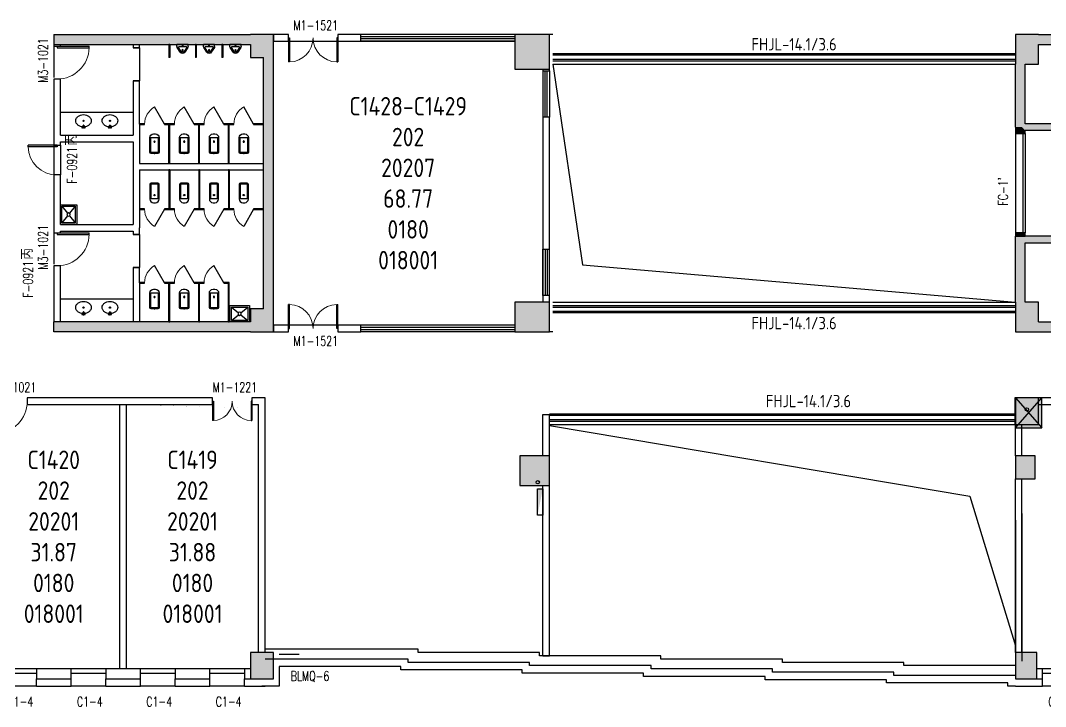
# Model space of a CAD drawing. Extents: x 2066852 to 2142668, y 313528 to 416301.
# Drawn here: x 2094308 to 2125326, y 313528 to 334288 of the extents above; entities that cross this region are included whole.
import ezdxf

# ---------------------------------------------------------------- set-up
doc = ezdxf.new("R2010")
doc.units = 0
doc.header["$LTSCALE"] = 1000
doc.header["$MEASUREMENT"] = 0
doc.linetypes.add('DASH', pattern=[0.35, 0.25, -0.1])
for name, color, linetype in [('body', 30, 'Continuous'), ('RM$', 5, 'Continuous'), ('RM$TXT', 5, 'Continuous'), ('消防', 222, 'Continuous')]:
    doc.layers.add(name, color=color, linetype=linetype)
doc.styles.add('-宋体', font='GBENOR.shx', dxfattribs={"bigfont": 'GBCBIG.shx'})
doc.styles.add('_TCH_WINDOW', font='txt.shx', dxfattribs={"height": 3.5, "bigfont": 'hztxt.shx'})
doc.styles.get("Standard").update_dxf_attribs({"font": 'gbenor.shx', "bigfont": 'gbcbig.shx'})

# ---------------------------------------------------------------- blocks, each defined once
blk = doc.blocks.new('cde')
at = {"layer": '消防'}
blk.add_hatch(color=256, dxfattribs=at).paths.add_polyline_path([(-873426.7166632321, -271674.3896962288), (-874226.7166632321, -271674.3896962288), (-873426.7166632321, -271834.3896962288)])
blk.add_lwpolyline([(-874226.7166632321, -271674.3896962288), (-873426.7166632321, -271674.3896962288), (-873426.7166632321, -271834.3896962288), (-874226.7166632321, -271834.3896962288)], close=True, dxfattribs=at)
blk = doc.blocks.new('$WINLIB2D$00000004')
for p, q in [((-0.5, 0.5), (0.5, 0.5)), ((-0.5, 0.2405796575893152), (0.5, 0.2405796575893152)), ((-0.4999999999999999, -0.5), (0.5, -0.5))]:
    blk.add_line(p, q)
blk = doc.blocks.new('$DorLib2D$00000001')
for p, q in [((0.45, 0.9750000000000001), (0.5000000000000002, 0.9750000000000001)), ((0.45, 0), (0.45, 0.9750000000000001)), ((0.5, 0), (0.5, 0.9750000000000001)), ((0.5, 0), (0.45, 0))]:
    blk.add_line(p, q)
at = {"lineweight": 13}
blk.add_arc((0.475, 0), 0.975, 91.4692835813538, 180, dxfattribs=at)
blk = doc.blocks.new('$DorLib2D$00000002')
for p, q in [((-0.5, -5.684341886080802e-17), (-0.5000000000000007, 0.4875)), ((-0.4750000000000007, 0.4875), (-0.5000000000000007, 0.4875)), ((-0.475, -2.842170943040401e-17), (-0.4750000000000007, 0.4875)), ((0.475, -2.842170943040401e-17), (0.4750000000000007, 0.4875)), ((0.4750000000000007, 0.4875), (0.5000000000000007, 0.4875)), ((0.5, -5.684341886080802e-17), (0.5000000000000007, 0.4875)), ((-0.5, -5.684341886080802e-17), (-0.475, -2.842170943040401e-17)), ((0.5, -5.684341886080802e-17), (0.475, -2.842170943040401e-17))]:
    blk.add_line(p, q)
at = {"lineweight": 13}
for centre, start, end in [((-0.4875, -4.263256414560601e-17), 0, 88.53071641864632), ((0.4875, -4.263256414560601e-17), 91.4692835813537, 180)]:
    blk.add_arc(centre, 0.4875, start, end, dxfattribs=at)
blk = doc.blocks.new('$TCHSYS$WIN2D')
for p, q in [((-0.5, 0.5), (0.5, 0.5)), ((0.5, 0.1666666666666666), (-0.5, 0.1666666666666666)), ((0.5, -0.1666666666666667), (-0.5, -0.1666666666666667)), ((-0.4999999999999999, -0.5), (0.5, -0.5))]:
    blk.add_line(p, q)
blk = doc.blocks.new('$lvtry$00000221')
for p, q in [((-170, 0, 1.00000000000001e-08), (170, -3.637978807091713e-12, 1.00000000000001e-08)), ((-170, -61.14835470659455, 1.00000000000001e-08), (-170, 0, 1.00000000000001e-08)), ((-161.8924622367413, -88.44343865486735, 1.00000000000001e-08), (-69.28203202271834, -230.5818163137155, 1.00000000000001e-08)), ((-124.1736286101077, -91.45901678963855, 1.00000000000001e-08), (-43.30126991269935, -215.5818163076256, 1.00000000000001e-08)), ((-115.7951361627565, -76, 1.00000000000001e-08), (115.7951365941481, -76, 1.00000000000001e-08)), ((43.301270463322, -215.5818162915166, 1.00000000000001e-08), (124.1736290448607, -91.45901678449081, 1.00000000000001e-08)), ((69.28203258278518, -230.5818162812357, 1.00000000000001e-08), (161.8924622535633, -88.44343926462534, 1.00000000000001e-08)), ((170, -61.14835534217491, 1.00000000000001e-08), (170, -3.637978807091713e-12, 1.00000000000001e-08))]:
    blk.add_line(p, q)
for centre, radius in [((2.156957634724677e-07, -176.9798452330579, 1e-08), 20), ((0, -38, 1.00000000000001e-08), 17.66628609890358)]:
    blk.add_circle(centre, radius)
for centre, radius, start, end in [((-120, -61.14835470659455, 1.00000000000001e-08), 50, 180, 213.0863027744521), ((-115.7951361627565, -86, 1.00000000000001e-08), 10, 90, 213.0863027744521), ((2.706583472900093e-07, -190.5818162974756, 1.00000000000001e-08), 80.00000000000118, 210.0000000135458, 330.0000000132417), ((2.706583472900093e-07, -190.5818163002696, 1.00000000000001e-08), 49.99999999860439, 210.0000000102977, 330.00000001059), ((115.7951365941481, -86, 1.00000000000001e-08), 10, 326.9136972608397, 90), ((120, -61.14835534217491, 1.00000000000001e-08), 50, 326.9136972608397, 0)]:
    blk.add_arc(centre, radius, start, end)
blk.add_point((0, -38, 1.00000000000001e-08))
blk = doc.blocks.new('$lvtry$00000201')
for p, q in [((-139.7834388052433, -40.0000000100008, 1e-08), (-139.7834388052433, -479.6564289897615, 1e-08)), ((-109.7834388052506, -40.0000000100008, 1e-08), (-109.7834388052433, -469.6564289897615, 1e-08)), ((99.78343880524335, -1.000080374069512e-08, 1e-08), (-99.78343880524335, -1.000080374069512e-08, 1e-08)), ((99.78343880524335, -30.0000000100008, 1e-08), (-99.78343880524335, -30.0000000100008, 1e-08)), ((109.7834388052361, -469.6564289897615, 1e-08), (109.7834388052361, -40.0000000100008, 1e-08)), ((139.7834388052361, -479.6564289897615, 1e-08), (139.7834388052433, -40.0000000100008, 1e-08)), ((139.7834388052361, -469.6564289897615, 1e-08), (-139.7834388052433, -469.6564289897615, 1e-08)), ((-29.78343880524335, -589.6564289897615, 1e-08), (29.78343880523607, -589.6564289897615, 1e-08))]:
    blk.add_line(p, q)
blk.add_circle((0, -358.6146012114659, 1e-08), 20)
for centre, radius, start, end in [((-99.78343880524335, -40.0000000100008, 1e-08), 40, 90, 180), ((-99.78343880525063, -40.0000000100008, 1e-08), 10, 90, 180), ((99.78343880523607, -40.0000000100008, 1e-08), 40, 0, 90), ((99.78343880523607, -40.0000000100008, 1e-08), 10, 0, 90), ((-29.78343880524335, -479.6564289897615, 1e-08), 110, 180, 270), ((29.78343880523607, -479.6564289897615, 1e-08), 110, 270, 0)]:
    blk.add_arc(centre, radius, start, end)
blk.add_point((0, 0))
blk = doc.blocks.new('$TCHSYS$APDOOR2D')
blk.add_line((0.5, 0), (9.094947017729283e-16, 0.8660254037844392))
at = {"lineweight": 13}
blk.add_arc((0.5, 0), 1, 120, 180, dxfattribs=at)
blk = doc.blocks.new('$lvtry$00000194')
for p, q in [((-16.69233925083245, -26.52828659578518, 1e-08), (-16.69233925083245, -16.69233926081506, 1e-08)), ((16.69233925080334, -26.52828659578518, 1e-08), (16.69233925080334, -16.69233926081506, 1e-08))]:
    blk.add_line(p, q)
at = {"elevation": 1e-08}
blk.add_lwpolyline([(13.72152649859345, -39.03689486999792, -0.06737355819839203), (92.26126355512679, -53.38288950382048, -0.08815154047699353), (166.1700935788249, -92.90564140197239, -0.1052687078231532), (218.0973696844812, -155.2963535393974, -0.1216849278553274), (235, -223.7203959214821, -0.121684927855334), (218.0973696844885, -292.1444383035814, -0.1052687078231275), (166.1700935788467, -354.5351504409991, -0.08815154047698223), (92.26126355514862, -394.057902339162, -0.07896630954085203), (7.275957614183426e-12, -408.7203959214967, -0.07896630954085819), (-92.26126355513406, -394.0579023391729, -0.08815154047700312), (-166.1700935788322, -354.535150441021, -0.1052687078231533), (-218.0973696844885, -292.144438303596, -0.1216849278553274), (-235, -223.7203959215112, -0.1216849278553497), (-218.0973696844958, -155.2963535394192, -0.1052687078231637), (-166.170093578854, -92.90564140199422, -0.08815154047699322), (-92.26126355514862, -53.38288950383139, -0.05993496726570368), (-22.52397154361825, -39.57398654198914, -0.05993496726570368)], format="xyb", dxfattribs=at)
for centre, radius in [((-7.275957614183426e-12, -221.4316481974711, 1e-08), 20), ((-1.455191522836685e-11, -26.52828659578518, 1e-08), 16.69233925081608), ((-7.275957614183426e-12, -221.4316481974711, 1e-08), 15)]:
    blk.add_circle(centre, radius)
for centre, radius, start, end in [((-40.18135723996966, -17.32147236583114, 1e-08), 10.06450358181337, 106.6095606707905, 258.1648168314234), ((-64.2878101370734, 250.1618107285321, 1e-08), 258.7112282179222, 274.7069152505645, 282.3731635936319), ((-74.62124779871374, -196.6875086797954, 1e-08), 172.5795059260873, 71.36004855192897, 79.18732016849276), ((-28.90521497542795, -63.30408876373258, 1e-08), 6.774339234079719, 155.3439801166094, 308.3224154564381), ((-170.98009125526, 35.25583087861014, 1e-08), 166.2489730946692, 324.8410728659358, 338.1337180303948), ((-170.98009125526, 35.25583087861014, 1e-08), 169.652629299969, 324.8410728659358, 331.3523341770557), ((-28.90521497542795, -63.30408876373258, 1e-08), 3.370683028779979, 155.3439801166094, 308.3224154564381), ((100.4320496943401, -178.0699382033345, 1e-08), 169.6526292999691, 132.31406139628, 138.8253227074418), ((100.4320496943401, -178.0699382033345, 1e-08), 166.2489730946693, 125.5326775435753, 138.8253227074418), ((-12.26054571814893, -42.12725045696425, 1e-08), 10.59940537502004, 201.8923753688994, 261.7740202046142), ((-1.455191522836685e-11, -16.69233926081506, 1e-08), 16.69233925081608, 0, 180), ((-381.0866100194544, -98.94153783039656, 1e-08), 372.2172360846195, 2.398242787226626, 6.762688832811939), ((-1.455191522836685e-11, -79.69124362275761, 1e-08), 9.902517937004529, 201.7836930227817, 338.2163069772183), ((64.28781013704429, 250.1618107285321, 1e-08), 258.7112282179222, 257.626836406368, 265.2930847494355), ((381.0866100194253, -98.94153783036745, 1e-08), 372.2172360846195, 170.1008309111423, 177.6017572127734), ((74.62124779877195, -196.6875086797954, 1e-08), 172.5795059260873, 100.8126798315072, 110.4190736218762), ((40.18135723994055, -17.32147236583114, 1e-08), 10.06450358181337, 281.8351831685765, 73.39043932920947)]:
    blk.add_arc(centre, radius, start, end)
blk.add_point((-1.455191522836685e-11, -16.69233926081506, 1e-08))
blk = doc.blocks.new('$lvtry$00000012')
for p, q in [((-250, -50, 1e-08), (-39.04344047215272, -218.7652476222793, 1e-08)), ((-250, -450, 1e-08), (-39.04344047215272, -281.2347523777207, 1e-08)), ((39.04344047215272, -218.7652476222793, 1e-08), (250, -50, 1e-08)), ((39.04344047215272, -281.2347523777244, 1e-08), (250, -450, 1e-08))]:
    blk.add_line(p, q)
at = {"elevation": 1e-08}
for points in [[(300, -500), (300, 0), (-300, 0), (-300, -500)], [(250, -450), (250, -50), (-250, -50), (-250, -450)]]:
    blk.add_lwpolyline(points, close=True, dxfattribs=at)
blk.add_circle((0, -250, 1e-08), 50)

msp = doc.modelspace()

# ---------------------------------------------------------------- hatches: boundary and pattern name
at = {"layer": 'body'}
for points in [[(2095313.169386323, 333564.5067236497), (2097913.16938631, 333564.5067236598), (2097913.169386309, 333864.5067236598), (2095313.169386323, 333864.5067236513)], [(2101263.169386311, 333564.5067236727), (2101263.169386311, 333864.5067236727), (2097913.169386309, 333864.5067236598), (2097913.16938631, 333564.5067236598)], [(2101263.169386311, 333164.5028173328), (2101963.169386311, 333164.5028173328), (2101963.169386311, 333864.5067235836), (2101263.169386311, 333864.5067235836)], [(2109263.169386315, 332814.5223495646), (2110313.169386332, 332814.5223495646), (2110313.169386332, 333864.5067238107), (2109263.169386315, 333864.5067238107)], [(2124413.169386323, 332964.5067238639), (2125113.169386323, 332964.5067238639), (2125113.169386323, 333864.5067238639), (2124413.169386323, 333864.5067238639)], [(2125113.169386323, 333864.5067239543), (2125113.169386323, 333564.5067239543), (2127513.169386329, 333564.5067239547), (2127513.169386329, 333864.5067239547)], [(2101963.169386311, 333164.5028173328), (2101663.169386332, 333164.5028173328), (2101663.169386332, 329864.5067237248), (2101963.169386332, 329864.5067237248)], [(2124713.169386323, 332964.5067238639), (2124413.169386323, 332964.5067238639), (2124413.169386323, 331064.5067238625), (2124613.169386329, 331064.5067238622), (2124713.169386321, 331164.5067238619)], [(2124413.169386323, 331064.5067238625), (2124413.169386305, 330864.5067238362), (2124713.169386365, 330864.5067238362), (2124713.169386343, 330964.5067238623), (2124613.169386329, 331064.5067238623)], [(2124713.169386343, 330964.5067238623), (2125663.169386292, 330964.5067238817), (2125663.169386291, 331164.5067238819), (2124713.169386321, 331164.5067238619), (2124613.169386329, 331064.5067238622)], [(2101663.169386332, 325564.5028173328), (2101963.169386332, 325564.5028173328), (2101963.169386332, 329864.5067237248), (2101663.169386332, 329864.5067237248)], [(2124713.169386323, 327764.5067238653), (2124713.169386347, 327864.5067238362), (2124413.169386305, 327864.5067238362), (2124413.169386323, 327764.5067238653)], [(2124413.169386392, 325764.5067238404), (2124713.169386324, 325764.5067238404), (2124713.169386328, 327564.5067238901), (2124413.169386329, 327764.506723849)], [(2124713.169386328, 327564.5067238901), (2125663.169386291, 327564.5067238734), (2125663.169386291, 327764.5067238436), (2124413.169386329, 327764.506723849)], [(2109263.169386315, 324864.5067238107), (2110313.169386332, 324864.5067238107), (2110313.169386332, 325764.522349568), (2109263.169386315, 325764.522349568)], [(2124413.169386392, 324864.5067238404), (2125113.169386392, 324864.5067238404), (2125113.169386392, 325764.5067238404), (2124413.169386392, 325764.5067238404)], [(2101263.169386311, 324864.5067235836), (2101963.169386311, 324864.5067235836), (2101963.169386311, 325564.5028173328), (2101263.169386311, 325564.5028173328)], [(2097913.169386306, 324864.5067235811), (2097913.169386306, 325164.5067235811), (2095313.169386324, 325164.5067235828), (2095313.169386324, 324864.5067235808)], [(2101263.169386311, 324864.5067235836), (2101263.169386311, 325164.5067235798), (2097913.169386306, 325164.5067235811), (2097913.169386306, 324864.5067235811)], [(2125113.169386391, 325164.5067239262), (2125113.169386392, 324864.5067239262), (2127513.169386329, 324864.5067239322), (2127513.169386328, 325164.5067239322)], [(2124396.829927155, 322064.5067238518), (2125113.169386444, 322064.5067238695), (2125113.169386437, 322864.5067238724), (2124396.829927152, 322864.5067238238)], [(2124413.169386507, 321964.5223495082), (2125213.169386436, 321964.5223495248), (2125213.169386469, 322864.5028175624), (2124413.169386436, 322864.5028175289)], [(2109413.169386321, 320214.5184433053), (2110313.169386342, 320214.5184433053), (2110313.169386342, 321114.5028175603), (2109413.169386321, 321114.5028175603)], [(2124413.169386311, 320414.5028175645), (2125013.169386449, 320414.5028175769), (2125013.169386449, 321114.502817596), (2124413.169386311, 321114.5028175665)], [(2101263.169386312, 314364.5067234397), (2101963.169386312, 314364.5067234397), (2101963.169386312, 315164.5028171891), (2101263.169386312, 315164.5028171891)], [(2124413.169386332, 314364.5067234883), (2125063.169386165, 314364.5067234883), (2125063.169386165, 315164.5028172377), (2124413.169386332, 315164.5028172377)]]:
    msp.add_hatch(color=256, dxfattribs=at).paths.add_polyline_path(points)

# ---------------------------------------------------------------- linework, layer by layer
for p, q in [((2095313.169386323, 333864.5067236513), (2097913.169386309, 333864.5067236598)), ((2095313.169386323, 333864.5067236513), (2095313.169386323, 333564.5067236497)), ((2097913.169386309, 333864.5067236598), (2101263.169386308, 333864.5067236743)), ((2101963.169386311, 333864.5067235836), (2101263.169386311, 333864.5067235836)), ((2102413.169386168, 333864.5067242434), (2101963.169386311, 333864.5067242084)), ((2101963.169386311, 333864.5067242084), (2101963.169386311, 333664.5067242084)), ((2101963.169386311, 333164.5028173328), (2101963.169386311, 333864.5067235836)), ((2102413.169386167, 333664.5067241972), (2102413.169386168, 333864.5067242434)), ((2104603.169386311, 333864.5067241946), (2103913.169386168, 333864.5067242356)), ((2103913.169386168, 333864.5067242356), (2103913.169386167, 333664.5067241893)), ((2104603.169386311, 333664.5067241946), (2104603.169386311, 333864.5067241946)), ((2109263.169386315, 333864.5067242011), (2104603.169386311, 333864.5067242149)), ((2109263.169386333, 333797.8400575275), (2104603.169386311, 333797.8400575483)), ((2110313.169386332, 333864.5067238107), (2109263.169386315, 333864.5067238107)), ((2109263.169386315, 333864.5067238107), (2109263.169386315, 332814.5223495646)), ((2110313.169386332, 332814.5223495646), (2110313.169386332, 333864.5067238107)), ((2125113.169386323, 333864.5067238639), (2124413.169386323, 333864.5067238639)), ((2124413.169386323, 333864.5067238639), (2124413.169386323, 332964.5067238639)), ((2125113.169386323, 333864.5067239543), (2127513.169386329, 333864.5067239547)), ((2095313.169386316, 333564.5067237058), (2095313.169386323, 332564.5067236434)), ((2095313.169386323, 333564.5067236497), (2097913.16938631, 333564.5067236598)), ((2095313.169386323, 333564.5067236497), (2095313.169386323, 333514.5067236433)), ((2095313.169386323, 333514.5067236433), (2095513.169386324, 333514.5067236434)), ((2095513.169386324, 333514.5067236434), (2095513.169386324, 333564.5067236504)), ((2097713.169386309, 333564.5067236583), (2097713.169386309, 333464.5067236533)), ((2097713.169386309, 333464.5067236533), (2097913.169386311, 333464.5067236534)), ((2097913.169386311, 333464.5067236534), (2097913.16938631, 333564.5067236591)), ((2097913.16938631, 333564.5067236598), (2101263.169386308, 333564.5067236719)), ((2097913.169386316, 333464.5067236514), (2097913.169386311, 332464.5067237058)), ((2098800.669386323, 333564.5067236791), (2098800.669386323, 333164.5067236791)), ((2098825.669386323, 333564.5067236791), (2098800.669386323, 333564.5067236791)), ((2098825.669386323, 333564.5067236791), (2098825.669386323, 333164.5067236791)), ((2099600.669386323, 333564.5067236791), (2099600.669386323, 333164.5067236791)), ((2099625.669386323, 333564.5067236791), (2099600.669386323, 333564.5067236791)), ((2099625.669386323, 333564.5067236791), (2099625.669386323, 333164.5067236791)), ((2100400.669386323, 333564.5067236791), (2100400.669386323, 333164.5067236791)), ((2100425.669386323, 333564.5067236791), (2100400.669386323, 333564.5067236791)), ((2100425.669386323, 333564.5067236791), (2100425.669386323, 333164.5067236791)), ((2101263.169386308, 333564.5067236722), (2101263.169386311, 333164.5028173328)), ((2101963.169386311, 333664.5067242084), (2102413.169386167, 333664.5067241972)), ((2103913.169386167, 333664.5067241893), (2104603.169386311, 333664.5067241946)), ((2109263.169386333, 333731.1733908863), (2104603.169386311, 333731.1733908816)), ((2109263.169386314, 333664.5067242011), (2104603.169386311, 333664.5067242149)), ((2125113.169386323, 333564.5067239543), (2127513.169386329, 333564.5067239547)), ((2125113.169386323, 332964.5067238639), (2125113.169386257, 333564.5067239653)), ((2098825.669386323, 333164.5067236791), (2098800.669386323, 333164.5067236791)), ((2099625.669386323, 333164.5067236791), (2099600.669386323, 333164.5067236791)), ((2100425.669386323, 333164.5067236791), (2100400.669386323, 333164.5067236791)), ((2101263.169386311, 333164.5028173328), (2101663.169386332, 333164.502817328)), ((2101663.169386332, 329864.5067237248), (2101663.169386332, 333164.5028173279)), ((2101963.169386332, 329864.5067237248), (2101963.169386333, 333164.5028173279)), ((2110414.788021674, 333114.5028162984), (2124413.169386343, 333114.5028174918)), ((2110414.788021674, 333064.5028162984), (2124413.169386348, 333064.5028174918)), ((2110414.788021674, 332964.5028162984), (2124413.169386356, 332964.5028174918)), ((2110414.788021674, 332964.5028162984), (2111318.091831052, 326896.8894847685)), ((2124413.169386323, 331064.5067238625), (2124413.169386321, 332964.5067239816)), ((2124713.16938635, 332964.5067239816), (2125113.169386323, 332964.5067238639)), ((2124713.169386321, 331164.5067238619), (2124713.16938632, 332964.5067239816)), ((2095513.169386324, 332514.5067236339), (2095313.169386323, 332514.5067236339)), ((2095313.169386323, 332514.5067236339), (2095313.169386323, 330714.5067237315)), ((2095513.169386324, 330814.5067237318), (2095513.169386324, 332514.5067236339)), ((2109263.169386315, 332814.5223495646), (2110313.169386332, 332814.5223495646)), ((2110113.169386265, 332814.5223495658), (2110113.169386342, 332764.5223495484)), ((2110113.169386342, 332764.5223495484), (2110313.169386351, 332764.5223495484)), ((2110313.169386351, 332764.5223495484), (2110313.169386419, 332814.5223495658)), ((2097913.169386311, 332464.5067236438), (2097713.169386309, 332464.5067236438)), ((2097713.169386309, 332464.5067236438), (2097713.169386309, 331151.5067237062)), ((2097913.169386309, 331151.5067237061), (2097913.169386311, 332464.5067236438)), ((2095513.169386308, 331514.5067237242), (2097713.169386312, 331514.5067237242)), ((2110113.169386342, 331364.5223495484), (2110113.169386342, 327364.5067242432)), ((2110313.169386351, 331364.5223495484), (2110113.169386342, 331364.5223495484)), ((2110313.169386351, 327364.5067242432), (2110313.169386351, 331364.5223495484)), ((2097713.169386309, 331151.5067237062), (2097713.1693863, 330814.5067237284)), ((2098063.169386275, 331164.0067237053), (2097913.16938631, 331164.0067237054)), ((2097913.169386309, 331151.5067237061), (2097913.169386308, 330714.5067237278)), ((2097913.16938631, 331139.0067237054), (2098063.169386275, 331139.0067237032)), ((2098063.169386275, 331139.0067237032), (2098063.169386275, 331164.0067237053)), ((2098813.169386297, 331164.0067237052), (2098663.169386275, 331164.0067237052)), ((2098663.169386275, 331164.0067237052), (2098663.169386275, 331139.0067237025)), ((2098663.169386275, 331139.0067237025), (2098800.669386294, 331139.0067237046)), ((2098800.669386297, 329964.5067237052), (2098800.669386294, 331139.0067237046)), ((2098963.169386351, 331164.0067236874), (2098813.169386315, 331164.0067236896)), ((2098825.669386297, 329964.5067237052), (2098825.669386294, 331139.0067236875)), ((2098825.669386294, 331139.0067236875), (2098963.169386351, 331139.0067236882)), ((2098963.169386351, 331139.0067236882), (2098963.169386351, 331164.0067236874)), ((2099713.169386315, 331164.0067236887), (2099563.169386351, 331164.0067236868)), ((2099563.169386351, 331164.0067236868), (2099563.169386351, 331139.0067236876)), ((2099563.169386351, 331139.0067236876), (2099700.669386313, 331139.0067236866)), ((2099700.669386315, 329964.5067236887), (2099700.669386313, 331139.0067236866)), ((2099863.169386351, 331164.006723695), (2099713.169386326, 331164.0067236992)), ((2099725.669386315, 329964.5067236887), (2099725.669386313, 331139.0067237036)), ((2099725.669386313, 331139.0067237036), (2099863.169386351, 331139.0067236991)), ((2099863.169386351, 331139.0067236991), (2099863.169386351, 331164.006723695)), ((2100613.169386326, 331164.0067236982), (2100463.169386275, 331164.0067236943)), ((2100463.169386275, 331164.0067236943), (2100463.169386275, 331139.0067236985)), ((2100463.169386275, 331139.0067236985), (2100600.669386326, 331139.0067237027)), ((2100600.669386326, 329964.5067236982), (2100600.669386326, 331139.0067237027)), ((2100763.169386275, 331164.0067237035), (2100613.169386332, 331164.0067237043)), ((2100625.669386326, 329964.5067236982), (2100625.669386326, 331139.0067237037)), ((2100625.669386326, 331139.0067237037), (2100763.169386275, 331139.0067237048)), ((2100763.169386275, 331139.0067237048), (2100763.169386275, 331164.0067237035)), ((2101663.169386332, 331164.0067237032), (2101363.169386351, 331164.0067237029)), ((2101363.169386351, 331164.0067237029), (2101363.169386351, 331139.0067237045)), ((2101363.169386351, 331139.0067237045), (2101663.169386332, 331139.0067237032)), ((2101663.169386332, 331139.0067237032), (2101663.169386332, 331164.0067237032)), ((2124413.169386323, 331064.5067238625), (2124413.169386305, 330864.5067238362)), ((2125663.169386291, 331164.5067238819), (2124713.169386321, 331164.5067238619)), ((2124713.169386365, 330864.5067238362), (2124713.169386343, 330964.5067238623)), ((2124713.169386343, 330964.5067238623), (2125663.169386292, 330964.5067238817)), ((2095313.169386323, 330714.5067237315), (2095313.169386324, 330514.5067237101)), ((2095513.169386324, 330814.5067237318), (2097713.1693863, 330814.5067237284)), ((2097913.169386308, 330714.5067237278), (2097913.16938631, 329964.5067237267)), ((2124413.169386305, 330864.5067238362), (2124713.169386365, 330864.5067238362)), ((2095313.169386316, 330614.5067237844), (2095313.169386324, 329614.506723722)), ((2095313.169386324, 330514.5067237101), (2095513.169386322, 330514.5067237102)), ((2095513.169386324, 330614.506723729), (2097713.169386301, 330614.5067237256)), ((2095513.169386322, 330514.5067237102), (2095513.169386324, 330614.506723729)), ((2095513.169386322, 330514.5067237102), (2095513.169386323, 329614.5067237197)), ((2097713.169386301, 330614.5067237256), (2097713.169386308, 329864.5067237279)), ((2097713.169386308, 329864.5067237279), (2097713.169386308, 328577.506723671)), ((2097913.16938631, 329964.5067237267), (2101663.169386332, 329964.5067237238)), ((2097913.169386304, 329764.5067237279), (2101663.169386332, 329764.5067237249)), ((2097913.169386304, 329764.5067237279), (2097913.169386308, 328577.506723671)), ((2098800.669386297, 329964.5067237052), (2098825.669386297, 329964.5067237052)), ((2098800.669386297, 329764.5067236719), (2098800.669386294, 328590.0067236754)), ((2098825.669386297, 329764.5067236719), (2098800.669386297, 329764.5067236719)), ((2098825.669386297, 329764.5067236719), (2098825.669386294, 328590.006723684)), ((2099700.669386315, 329964.5067236887), (2099725.669386315, 329964.5067236887)), ((2099700.669386315, 329764.5067236884), (2099700.669386313, 328590.0067236849)), ((2099725.669386315, 329764.5067236884), (2099700.669386315, 329764.5067236884)), ((2099725.669386315, 329764.5067236884), (2099725.669386313, 328590.0067236764)), ((2100600.669386326, 329964.5067236982), (2100625.669386326, 329964.5067236982)), ((2100600.669386326, 329764.5067236789), (2100600.669386326, 328590.0067236773)), ((2100625.669386326, 329764.5067236789), (2100600.669386326, 329764.5067236789)), ((2100625.669386326, 329764.5067236789), (2100625.669386326, 328590.0067236724)), ((2101663.169386332, 325564.502817328), (2101663.169386332, 329864.5067237248)), ((2101963.169386331, 325564.502817328), (2101963.169386332, 329864.5067237248)), ((2095513.169386322, 329614.5067237197), (2095313.169386324, 329614.5067237196)), ((2095313.169386324, 329614.5067237196), (2095313.169386323, 328014.5067237315)), ((2095513.169386324, 328114.5067237311), (2095513.169386322, 329614.5067237197)), ((2097713.169386308, 328577.506723671), (2097713.169386302, 328114.5067237278)), ((2098063.169386308, 328590.0067236712), (2097913.169386308, 328590.0067236745)), ((2097913.169386308, 328577.506723671), (2097913.169386307, 328014.5067237277)), ((2097913.169386308, 328565.0067236746), (2098063.169386308, 328565.0067236715)), ((2098063.169386308, 328565.0067236715), (2098063.169386308, 328590.0067236712)), ((2098800.669386294, 328590.0067236754), (2098663.169386308, 328590.0067236717)), ((2098663.169386308, 328590.0067236717), (2098663.169386308, 328565.0067236697)), ((2098663.169386308, 328565.0067236697), (2098813.169386297, 328565.0067236719)), ((2098813.169386315, 328565.0067236875), (2098963.169386308, 328565.0067236841)), ((2098963.169386308, 328590.0067236844), (2098825.669386294, 328590.006723684)), ((2098963.169386308, 328565.0067236841), (2098963.169386308, 328590.0067236844)), ((2099700.669386313, 328590.0067236849), (2099563.169386308, 328590.0067236851)), ((2099563.169386308, 328590.0067236851), (2099563.169386308, 328565.0067236847)), ((2099563.169386308, 328565.0067236847), (2099713.169386315, 328565.0067236884)), ((2099713.169386326, 328565.006723678), (2099863.169386308, 328565.006723685)), ((2099863.169386308, 328590.0067236741), (2099725.669386313, 328590.0067236764)), ((2099863.169386308, 328565.006723685), (2099863.169386308, 328590.0067236741)), ((2100600.669386326, 328590.0067236773), (2100463.169386308, 328590.0067236747)), ((2100463.169386308, 328590.0067236747), (2100463.169386308, 328565.0067236857)), ((2100463.169386308, 328565.0067236857), (2100613.169386326, 328565.0067236789)), ((2100613.169386332, 328565.0067236729), (2100763.169386308, 328565.0067236725)), ((2100763.169386308, 328590.0067236791), (2100625.669386326, 328590.0067236724)), ((2100763.169386308, 328565.0067236725), (2100763.169386308, 328590.0067236791)), ((2101663.169386332, 328590.0067236739), (2101363.169386384, 328590.00672368)), ((2101363.169386384, 328590.00672368), (2101363.169386385, 328565.0067236731)), ((2101363.169386385, 328565.0067236731), (2101663.169386332, 328565.0067236739)), ((2101663.169386332, 328565.0067236739), (2101663.169386332, 328590.0067236739)), ((2095313.169386311, 328064.5067237058), (2095313.169386311, 327164.506723782)), ((2095313.169386323, 328014.5067237315), (2095313.169386324, 327864.5067237101)), ((2095313.169386307, 327914.5067237805), (2095313.169386315, 326914.5067237181)), ((2095313.169386324, 327864.5067237101), (2095513.16938632, 327864.5067237101)), ((2095513.169386324, 328114.5067237311), (2097713.169386302, 328114.5067237278)), ((2095513.169386321, 327914.5067237314), (2097713.169386304, 327914.5067237281)), ((2095513.16938632, 327864.5067237101), (2095513.169386321, 327914.5067237314)), ((2097713.169386304, 327914.5067237281), (2097713.169386305, 327814.5067237209)), ((2097913.169386306, 327814.5067237208), (2097913.169386307, 328014.5067237277)), ((2124713.169386347, 327864.5067238362), (2124413.169386305, 327864.5067238362)), ((2124413.169386305, 327864.5067238362), (2124413.169386323, 327764.5067238653)), ((2124713.169386323, 327764.5067238653), (2124713.169386347, 327864.5067238362)), ((2097713.169386305, 327814.5067237209), (2097913.169386306, 327814.5067237208)), ((2097913.169386294, 327814.506723706), (2097913.169386294, 326814.5067237283)), ((2124413.169386306, 325764.5067238072), (2124413.169386329, 327764.506723849)), ((2124413.169386323, 327764.5067238653), (2124713.169386323, 327764.5067238653)), ((2125663.169386291, 327764.5067238436), (2124413.169386329, 327764.506723849)), ((2124713.16938636, 325764.5067238072), (2124713.169386328, 327564.5067238901)), ((2124713.169386328, 327564.5067238901), (2125663.169386291, 327564.5067238734)), ((2110113.169386342, 327364.5067242432), (2110313.169386351, 327364.5067242432)), ((2095513.16938632, 326864.5067237101), (2095313.169386324, 326864.5067237102)), ((2095313.169386324, 326864.5067237102), (2095313.169386324, 325164.5067235828)), ((2095513.169386321, 325164.5067235828), (2095513.16938632, 326864.5067237101)), ((2097913.169386306, 326814.5067237208), (2097713.169386307, 326814.5067237209)), ((2097713.169386307, 326814.5067237209), (2097713.169386307, 326351.5067235939)), ((2097913.169386307, 326351.5067235939), (2097913.169386306, 326814.5067237208)), ((2111318.091831052, 326896.8894847685), (2124413.169386323, 325764.5028176274)), ((2097713.169386307, 326351.506723594), (2097713.169386305, 325164.5067235823)), ((2098063.169386346, 326364.0067235915), (2097913.169386309, 326364.0067235953)), ((2097913.169386307, 326351.5067235939), (2097913.169386308, 325164.5067235823)), ((2097913.169386309, 326339.0067235953), (2098063.169386346, 326339.0067235891)), ((2098063.169386346, 326339.0067235891), (2098063.169386346, 326364.0067235915)), ((2098813.169386299, 326364.006723593), (2098663.16938627, 326364.0067235899)), ((2098663.16938627, 326364.0067235899), (2098663.16938627, 326339.0067235885)), ((2098663.16938627, 326339.0067235885), (2098800.6693863, 326339.0067235943)), ((2098800.669386299, 325164.506723593), (2098800.6693863, 326339.0067235943)), ((2098963.16938627, 326364.0067235772), (2098813.169386317, 326364.0067235774)), ((2098825.669386299, 325164.506723593), (2098825.6693863, 326339.0067235773)), ((2098825.6693863, 326339.0067235773), (2098963.16938627, 326339.0067235805)), ((2098963.16938627, 326339.0067235805), (2098963.16938627, 326364.0067235772)), ((2099713.169386317, 326364.0067235765), (2099563.16938627, 326364.0067235766)), ((2099563.16938627, 326364.0067235766), (2099563.16938627, 326339.0067235799)), ((2099563.16938627, 326339.0067235799), (2099700.66938632, 326339.0067235764)), ((2099700.669386317, 325164.5067235765), (2099700.66938632, 326339.0067235764)), ((2099863.169386346, 326364.0067235843), (2099713.169386328, 326364.0067235869)), ((2099725.669386317, 325164.5067235765), (2099725.66938632, 326339.0067235934)), ((2099725.66938632, 326339.0067235934), (2099863.169386346, 326339.0067235935)), ((2099863.169386346, 326339.0067235935), (2099863.169386346, 326364.0067235843)), ((2100625.669386326, 326364.006723584), (2100463.16938627, 326364.0067235823)), ((2100463.16938627, 326364.0067235823), (2100463.16938627, 326339.0067235929)), ((2100463.16938627, 326339.0067235929), (2100600.669386326, 326339.0067235925)), ((2100600.669386328, 325164.506723586), (2100600.669386326, 326339.0067235925)), ((2100625.669386328, 325164.506723586), (2100625.669386326, 326364.006723584)), ((2095513.169386313, 325864.5067235781), (2097713.169386317, 325864.5067235781)), ((2110313.169386332, 325764.522349568), (2109263.169386315, 325764.522349568)), ((2109263.169386315, 325764.522349568), (2109263.169386315, 324864.5067238107)), ((2110313.169386351, 325964.5067242432), (2110113.169386342, 325964.5067242432)), ((2110113.169386342, 325964.5067242432), (2110113.169386265, 325764.5223495652)), ((2110313.16938613, 325764.5223495652), (2110313.169386351, 325964.5067242432)), ((2110313.169386332, 324864.5067238107), (2110313.169386332, 325764.522349568)), ((2110414.788021674, 325764.5028164341), (2124413.169386358, 325764.5028176274)), ((2124413.169386392, 325764.5067238404), (2124413.169386392, 324864.5067238404)), ((2125113.169386392, 325764.5067238404), (2124713.169386323, 325764.5067238072)), ((2125113.169386393, 325164.5067239421), (2125113.169386392, 325764.5067238404)), ((2101663.169386332, 325564.502817328), (2101263.169386311, 325564.5028173328)), ((2101263.169386311, 325564.5028173328), (2101263.169386316, 325164.5067235796)), ((2101963.169386311, 324864.5067235836), (2101963.169386311, 325564.5028173328)), ((2110414.788021674, 325664.502816434), (2124413.169386367, 325664.5028176274)), ((2110414.788021674, 325614.502816434), (2124413.169386371, 325614.5028176274)), ((2097913.169386306, 325164.5067235811), (2095313.169386324, 325164.5067235828)), ((2095313.169386324, 324864.5067235808), (2095313.169386324, 325164.5067235828)), ((2101263.169386316, 325164.5067235808), (2097913.169386306, 325164.5067235811)), ((2098800.669386299, 325164.506723593), (2098825.669386299, 325164.506723593)), ((2099700.669386317, 325164.5067235765), (2099725.669386317, 325164.5067235765)), ((2100600.669386328, 325164.506723586), (2100625.669386328, 325164.506723586)), ((2125113.169386391, 325164.5067239262), (2127513.169386328, 325164.5067239322)), ((2097913.169386306, 324864.5067235811), (2095313.169386324, 324864.5067235808)), ((2101263.169386316, 324864.5067235788), (2097913.169386306, 324864.5067235811)), ((2101263.169386311, 324864.5067235836), (2101963.169386311, 324864.5067235836)), ((2102413.169386304, 325064.5223505006), (2101963.169386311, 325064.5223505376)), ((2101963.169386311, 325064.5223505376), (2101963.169386311, 324864.5223505376)), ((2101963.169386311, 324864.5223505376), (2102413.169386304, 324864.5223505006)), ((2102413.169386304, 324864.5223505006), (2102413.169386304, 325064.5223505006)), ((2104603.169386311, 325064.5223505514), (2103913.169386304, 325064.5223505084)), ((2103913.169386304, 325064.5223505084), (2103913.169386304, 324864.5223505084)), ((2103913.169386304, 324864.5223505084), (2104603.169386311, 324864.5223505514)), ((2104603.169386311, 324864.5223505514), (2104603.169386311, 325064.5223505514)), ((2109263.169386314, 325064.5223505449), (2104603.169386311, 325064.5223505311)), ((2109263.169386283, 324997.8556838855), (2104603.169386311, 324997.8556838644)), ((2109263.169386283, 324931.1890171956), (2104603.169386311, 324931.1890171978)), ((2109263.169386315, 324864.5223505449), (2104603.169386311, 324864.5223505311)), ((2109263.169386315, 324864.5067238107), (2110313.169386332, 324864.5067238107)), ((2124413.169386392, 324864.5067238404), (2125113.169386392, 324864.5067238404)), ((2125113.169386392, 324864.5067239262), (2127513.169386329, 324864.5067239322)), ((2100113.036793213, 322864.5067238493), (2094513.169386291, 322864.5067238567)), ((2094513.169386291, 322864.5067238567), (2094513.169386291, 322664.506723863)), ((2094513.169386291, 322664.506723863), (2100113.036793213, 322664.506723863)), ((2097313.169386295, 314664.5067238595), (2097313.169386313, 322664.5067238496)), ((2097513.169386309, 314664.5067238595), (2097513.1693863, 322664.5067238542)), ((2100113.036793213, 322664.506723863), (2100113.036793213, 322864.5067238493)), ((2101713.169386315, 322864.506723844), (2101313.036793365, 322864.5067238477)), ((2101313.036793365, 322864.5067238477), (2101313.036793366, 322664.506723863)), ((2101313.036793366, 322664.506723863), (2101513.1693863, 322664.5067238586)), ((2101513.169386308, 315164.5028172084), (2101513.1693863, 322664.5067238586)), ((2101713.169386301, 315164.5028172084), (2101713.169386315, 322864.506723844)), ((2125113.169386437, 322864.5067238724), (2124396.829927152, 322864.5067238238)), ((2124396.829927152, 322864.5067238238), (2124396.829927155, 322064.5067238518)), ((2125213.169386469, 322864.5028175624), (2124413.169386436, 322864.5028175289)), ((2124413.169386436, 322864.5028175289), (2124413.169386507, 321964.5223495082)), ((2124413.169386436, 321964.5223495084), (2125213.169386469, 322864.5028175624)), ((2124413.169386436, 322864.5028175624), (2125213.169386469, 321964.5223495084)), ((2126313.169386291, 322864.5067238594), (2125113.169386458, 322864.5067238581)), ((2125113.169386444, 322064.5067238695), (2125113.169386437, 322864.5067238724)), ((2125113.16938646, 322664.5067238974), (2126313.169386291, 322664.5067238488)), ((2125213.169386436, 321964.5223495248), (2125213.169386469, 322864.5028175624)), ((2110113.169386248, 321114.5028175323), (2110113.169386307, 322364.5106301422)), ((2110113.169386307, 322364.5106301422), (2110313.169386307, 322364.5106301422)), ((2110313.169386323, 321114.5028175323), (2110313.169386307, 322364.5106301422)), ((2110313.169386305, 322214.5106301414), (2124413.169386313, 322214.5106300941)), ((2110313.169386304, 322164.5106301414), (2124413.169386313, 322164.5106300941)), ((2110313.169386304, 322064.5106301422), (2124413.169386313, 322064.510630096)), ((2110313.169386307, 322029.1002088233), (2123039.47089515, 319894.7993652986)), ((2124396.829927155, 322064.5067238518), (2125113.169386444, 322064.5067238695)), ((2124413.169386307, 321114.5028175845), (2124413.169386282, 322064.5067237905)), ((2124613.169386311, 321114.5028175943), (2124613.169386373, 322064.5067237955)), ((2124413.169386507, 321964.5223495082), (2125213.169386436, 321964.5223495248)), ((2110313.169386342, 321114.5028175603), (2109413.169386321, 321114.5028175603)), ((2109413.169386321, 321114.5028175603), (2109413.169386321, 320214.5184433053)), ((2110313.169386342, 320214.5184433053), (2110313.169386342, 321114.5028175603)), ((2125013.169386449, 321114.502817596), (2124413.169386311, 321114.5028175665)), ((2124413.169386311, 321114.5028175665), (2124413.169386311, 320414.5028175645)), ((2125013.169386449, 320414.5028175769), (2125013.169386449, 321114.502817596)), ((2109413.169386321, 320214.5184433053), (2110313.169386342, 320214.5184433053)), ((2110113.169386308, 315064.506723854), (2110113.1693863, 320214.5184432309)), ((2110313.169386308, 315064.506723854), (2110313.16938632, 320214.5184432309)), ((2124413.169386305, 315164.5028171599), (2124413.169386299, 320414.502817578)), ((2124413.169386311, 320414.5028175645), (2125013.169386449, 320414.5028175769)), ((2124613.169386306, 315164.5028171599), (2124613.169386319, 320414.5028175822)), ((2123039.47089515, 319894.7993652986), (2124413.169386307, 315364.5067238559)), ((2124613.169386308, 319364.5067238576), (2124613.169386308, 314904.4111120898)), ((2124413.169386305, 319164.5067238576), (2124413.169386307, 314364.5067238576)), ((2101963.169386312, 315164.5028171891), (2101263.169386312, 315164.5028171891)), ((2101263.169386312, 315164.5028171891), (2101263.169386312, 314364.5067234397)), ((2101963.169386312, 314364.5067234397), (2101963.169386312, 315164.5028171891)), ((2125063.169386165, 315164.5028172377), (2124413.169386332, 315164.5028172377)), ((2124413.169386332, 315164.5028172377), (2124413.169386332, 314364.5067234883)), ((2125063.169386165, 314364.5067234883), (2125063.169386165, 315164.5028172377)), ((2102138.169386279, 315114.5028178052), (2102738.169386277, 315114.5028178024)), ((2110113.169386308, 315064.506723854), (2110313.169386308, 315064.506723854)), ((2095838.169386393, 314664.5067238595), (2094788.169386393, 314664.5067238595)), ((2094788.169386393, 314664.5067238595), (2094788.169386393, 314364.5067238595)), ((2095838.169386393, 314364.5067238595), (2095838.169386393, 314664.5067238595)), ((2097938.169386393, 314664.5067238595), (2096888.169386393, 314664.5067238595)), ((2096888.169386393, 314664.5067238595), (2096888.169386393, 314364.5067238595)), ((2097938.169386393, 314364.5067238595), (2097938.169386393, 314664.5067238595)), ((2100038.169386291, 314664.5067238595), (2098988.169386393, 314664.5067238595)), ((2098988.169386393, 314664.5067238595), (2098988.169386393, 314364.5067238595)), ((2100038.169386291, 314364.5067238595), (2100038.169386291, 314664.5067238595)), ((2101263.169386359, 314664.506723894), (2101088.169386292, 314664.5067238595)), ((2101088.169386292, 314664.5067238595), (2101088.169386292, 314364.5067238595)), ((2125238.169386495, 314664.5067238566), (2125063.169386071, 314664.5067238264)), ((2125238.169386495, 314364.5067238566), (2125238.169386495, 314664.5067238566)), ((2094788.169386393, 314364.5067238595), (2095838.169386393, 314364.5067238595)), ((2094788.169386393, 314139.5067238567), (2094788.169386393, 314364.5067238576)), ((2095838.169386393, 314139.506723857), (2095838.169386393, 314364.5067238576)), ((2096888.169386393, 314364.5067238595), (2097938.169386393, 314364.5067238595)), ((2096888.169386393, 314139.5067238572), (2096888.169386393, 314364.5067238576)), ((2097938.169386393, 314139.5067238574), (2097938.169386393, 314364.5067238576)), ((2098988.169386393, 314364.5067238595), (2100038.169386291, 314364.5067238595)), ((2098988.169386393, 314139.5067238577), (2098988.169386393, 314364.5067238576)), ((2100038.169386291, 314139.5067238579), (2100038.169386291, 314364.5067238576)), ((2101088.169386292, 314364.5067238595), (2101263.169386359, 314364.5067239031)), ((2101088.169386291, 314139.5067238582), (2101088.169386291, 314364.5067238576)), ((2101263.169386312, 314364.5067234397), (2101963.169386312, 314364.5067234397)), ((2124413.169386332, 314364.5067234883), (2125063.169386165, 314364.5067234883)), ((2125063.169386071, 314364.5067237014), (2125238.169386495, 314364.5067238566)), ((2125238.169386495, 314139.5067238551), (2125238.169386495, 314364.5067238576)), ((2094788.169386393, 314139.5067238567), (2095838.169386393, 314139.506723857)), ((2096888.169386393, 314139.5067238572), (2097938.169386393, 314139.5067238574)), ((2098988.169386393, 314139.5067238577), (2100038.169386291, 314139.5067238579)), ((2101088.169386291, 314139.5067238582), (2101713.169386315, 314139.5067238596)), ((2124413.169386305, 314139.5067238566), (2125238.169386495, 314139.5067238551))]:
    msp.add_line(p, q, dxfattribs=at)
at = {"layer": 'body', "linetype": 'DASH'}
for p, q in [((2097913.169386309, 333464.5067236515), (2097713.169386309, 333464.5067236515)), ((2097713.169386309, 332464.5067236515), (2097913.169386309, 332464.5067236515)), ((2097913.169386307, 327814.5067237283), (2097713.169386307, 327814.5067237284)), ((2097713.169386307, 326814.5067237284), (2097913.169386307, 326814.5067237283))]:
    msp.add_line(p, q, dxfattribs=at)
at = {"layer": 'body'}
msp.add_lwpolyline([(2124413.169386436, 321964.5223495084), (2125213.169386469, 321964.5223495084), (2125213.169386469, 322864.5028175624), (2124413.169386436, 322864.5028175624)], close=True, dxfattribs=at)
for points in [[(2124413.169386307, 314764.5067238561), (2121038.169386278, 314764.5067238561), (2121038.169386278, 314864.5067238561), (2117363.169386278, 314864.5067238561), (2117363.169386278, 314964.5067238561), (2113688.169386277, 314964.5067238561), (2113688.169386277, 315064.5067238561), (2110013.169386278, 315064.5067238561), (2110013.169386278, 315164.5067238561), (2106338.169386278, 315164.5067238561), (2106338.169386278, 315264.5067238561), (2101713.169386309, 315264.5067238561)], [(2124413.169386307, 314464.5067238561), (2120738.169386278, 314464.5067238561), (2120738.169386278, 314564.5067238561), (2117063.169386278, 314564.5067238561), (2117063.169386278, 314664.5067238561), (2113388.169386277, 314664.5067238561), (2113388.169386277, 314764.5067238561), (2109713.169386278, 314764.5067238561), (2109713.169386278, 314864.5067238561), (2106038.169386278, 314864.5067238561), (2106038.169386278, 314964.5067238561), (2101713.169386309, 314964.5067238561)], [(2124413.16938631, 314139.5067238561), (2124188.169386277, 314139.5067238561), (2124188.169386277, 314239.5067238561), (2120513.169386278, 314239.5067238561), (2120513.169386278, 314339.5067238561), (2116838.169386278, 314339.5067238561), (2116838.169386278, 314439.5067238561), (2113163.169386277, 314439.5067238561), (2113163.169386277, 314539.5067238561), (2109488.169386278, 314539.5067238561), (2109488.169386278, 314639.5067238561), (2105813.169386278, 314639.5067238561), (2105813.169386278, 314739.5067238561), (2102138.169386277, 314739.5067238561), (2102138.169386277, 314139.5067238576), (2101613.169386307, 314139.5067238576)]]:
    msp.add_lwpolyline(points, dxfattribs=at)
at = {"layer": 'RM$'}
msp.add_lwpolyline([(2101963.169386427, 333664.5067240992), (2109263.169386432, 333664.506723917), (2109263.16938641, 332814.5223494554), (2110113.169386381, 332814.5223507695), (2110113.169386381, 325764.5223494588), (2109263.169386432, 325764.5223494588), (2109263.169386432, 325064.5223507328), (2101963.169386428, 325064.5223507328)], close=True, dxfattribs=at)
at = {"layer": 'RM$', "const_width": 1}
for points in [[(2093313.169386313, 322664.5067238586), (2093313.169386296, 315164.5028172084), (2093563.169386332, 315164.5028172377), (2093563.169386201, 314664.5067236976), (2097313.169386295, 314664.5067238595), (2097313.103089752, 322664.506723863)], [(2097513.1693863, 322664.5067238542), (2097513.169386309, 314664.5067238595), (2101263.169386359, 314664.506723894), (2101263.169386312, 315164.5028171891), (2101513.169386308, 315164.5028172084), (2101513.1693863, 322664.5067238586)], [(2125213.169386469, 322664.5067238933), (2125213.169386436, 321964.522349545), (2124613.169386367, 321964.5223495084), (2124613.169386311, 321114.5028175943), (2125013.169386449, 321114.502817596), (2125013.169386449, 320414.5028175769), (2124613.169386319, 320414.5028175687), (2124613.169386308, 315164.5028172377), (2125063.169386165, 315164.5028172377), (2125063.169386071, 314664.5067238264), (2128713.169386305, 314664.5067238566), (2128713.169386324, 322664.5067238488)]]:
    msp.add_lwpolyline(points, close=True, dxfattribs=at)
at = {"layer": '消防'}
for p, q in [((2110414.788021674, 333864.5067227855), (2110314.788021674, 333864.5067227855)), ((2110414.788021674, 324864.5067227855), (2110314.788021674, 324864.5067227855))]:
    msp.add_line(p, q, dxfattribs=at)
at = {"layer": '消防', "const_width": 80}
for points in [[(2110414.788021674, 333264.5028162984), (2124413.169386315, 333264.5028174918)], [(2110414.788021674, 325464.5028164341), (2124413.169386384, 325464.5028176274)], [(2110313.169386305, 322364.5106301422), (2124413.169386309, 322364.5106300961)]]:
    msp.add_lwpolyline(points, dxfattribs=at)
at = {"layer": '消防', "linetype": 'Continuous'}
for centre in [(2124763.169383357, 322520.1790195442), (2109962.620758669, 320316.553041309)]:
    msp.add_circle(centre, 50, dxfattribs=at)

# ---------------------------------------------------------------- block references
at = {"layer": 'body'}
ref = msp.add_blockref('$DorLib2D$00000002', (2103163.169386262, 333764.5067242021), dxfattribs=dict(at, xscale=1500, yscale=1500, zscale=1500, rotation=179.9999999997006))
ref.add_attrib('A', 'M1-1521', (2102568.169386263, 333990.7567242053), dxfattribs={"height": 297.5, "rotation": 359.9999999997006, "style": '_TCH_WINDOW', "width": 0.7058823529411765})
ref = msp.add_blockref('$DorLib2D$00000001', (2095413.169386323, 333014.5067236402), dxfattribs=dict(at, xscale=1000, yscale=-1000, zscale=1000, rotation=90))
ref.add_attrib('A', 'M3-1021', (2095136.919386323, 332402.0067236404), dxfattribs={"height": 297.5, "rotation": 90, "style": '_TCH_WINDOW', "width": 0.7058823529411765})
for name, p, yscale, rotation in [('$lvtry$00000221', (2099213.169386323, 333564.5067236803, -1.00000000000001e-08), -0.9999999999999998, 180.0000000000001), ('$lvtry$00000221', (2100013.169386323, 333564.5067236803, -1.00000000000001e-08), -0.9999999999999998, 180.0000000000001), ('$lvtry$00000221', (2100813.169386323, 333564.5067236803, -1.00000000000001e-08), -0.9999999999999998, 180.0000000000001), ('$lvtry$00000012', (2095513.169386322, 328414.5067237311, -1e-08), -1, 270.0000000002892)]:
    msp.add_blockref(name, p, dxfattribs=dict(at, yscale=yscale, rotation=rotation))
for name, p, xscale, yscale, zscale, rotation in [('$TCHSYS$WIN2D', (2110213.169386352, 332064.5223495048), 1400, 200, 1400, 270), ('$WINLIB2D$00000004', (2124563.169386323, 329364.5067238636), -3000, -300, -3000, 90), ('$DorLib2D$00000001', (2095413.169386323, 330064.5067237142), 900, 900, 900, 90), ('$TCHSYS$WIN2D', (2110213.169386352, 326664.5067241674), -1400, 200, -1400, 270)]:
    msp.add_blockref(name, p, dxfattribs=dict(at, xscale=xscale, yscale=yscale, zscale=zscale, rotation=rotation))
at = {"layer": 'body', "xscale": 600, "zscale": 25}
for p, yscale in [((2098363.169386297, 331151.5067237057), 600), ((2099263.169386315, 331151.5067236891), 600), ((2100163.169386326, 331151.5067236987), 600), ((2101063.169386332, 331151.5067237038), 600), ((2098363.169386297, 328577.5067236715), -600), ((2099263.169386315, 328577.506723688), -600), ((2100163.169386326, 328577.5067236784), -600), ((2101063.169386332, 328577.5067236733), -600), ((2098363.169386299, 326351.5067235935), 600), ((2099263.169386317, 326351.5067235769), 600), ((2100163.169386328, 326351.5067235865), 600)]:
    msp.add_blockref('$TCHSYS$APDOOR2D', p, dxfattribs=dict(at, yscale=yscale))
at = {"layer": 'body', "rotation": 179.9999999995998}
for p in [(2096213.169386399, 331030.1647296202, -1e-08), (2097013.169386413, 331030.1647296221, -2e-08), (2096213.169386404, 325380.1647294741, -1e-08), (2097013.169386418, 325380.164729476, -2e-08)]:
    msp.add_blockref('$lvtry$00000194', p, dxfattribs=at)
at = {"layer": 'body'}
for name, p, yscale in [('$lvtry$00000201', (2098363.169386298, 330264.5067237034, -400), -0.9999999999999998), ('$lvtry$00000201', (2099263.169386316, 330264.5067236871, -400), -0.9999999999999998), ('$lvtry$00000201', (2100163.169386327, 330264.5067236964, -400), -0.9999999999999998), ('$lvtry$00000201', (2101063.169386333, 330264.5067237015, -400), -0.9999999999999998), ('$lvtry$00000201', (2098363.1693863, 325564.5067235911, -400), -0.9999999999999998), ('$lvtry$00000201', (2099263.169386317, 325564.5067235748, -400), -0.9999999999999998), ('$lvtry$00000201', (2100163.169386329, 325564.5067235841, -400), -0.9999999999999998), ('$lvtry$00000012', (2100939.382111922, 325164.5067235898, -2e-08), -1)]:
    msp.add_blockref(name, p, dxfattribs=dict(at, yscale=yscale))
for p in [(2098363.169386298, 329364.5067236738, -400), (2099263.169386316, 329364.5067236901, -400), (2100163.169386327, 329364.5067236808, -400), (2101063.169386333, 329364.5067236756, -400)]:
    msp.add_blockref('$lvtry$00000201', p, dxfattribs=at)
ref = msp.add_blockref('$DorLib2D$00000001', (2095413.169386323, 327364.5067237149), dxfattribs=dict(at, xscale=1000, yscale=-1000, zscale=1000, rotation=90))
ref.add_attrib('A', 'M3-1021', (2095136.919386315, 326752.0067237151), dxfattribs={"height": 297.5, "rotation": 90, "style": '_TCH_WINDOW', "width": 0.7058823529411765})
ref = msp.add_blockref('$DorLib2D$00000002', (2103163.169386262, 324964.5223505439), dxfattribs=dict(at, xscale=1500, yscale=-1500, zscale=1500, rotation=180.0000000002994))
ref.add_attrib('A', 'M1-1521', (2102568.169386265, 324440.7723505408), dxfattribs={"height": 297.5, "style": '_TCH_WINDOW', "width": 0.7058823529411765})
ref = msp.add_blockref('$DorLib2D$00000001', (2094013.169386305, 322764.5067238554), dxfattribs=dict(at, xscale=1000, yscale=1000, zscale=1000, rotation=180))
ref.add_attrib('A', 'M1-1021', (2093435.669386305, 323040.7567238555), dxfattribs={"height": 297.5, "style": '_TCH_WINDOW', "width": 0.7058823529411765})
ref = msp.add_blockref('$DorLib2D$00000002', (2100713.036793331, 322764.5067238554), dxfattribs=dict(at, xscale=-1200, yscale=1200, zscale=-1200, rotation=180))
ref.add_attrib('A', 'M1-1221', (2100118.036793331, 323040.7567238555), dxfattribs={"height": 297.5, "style": '_TCH_WINDOW', "width": 0.7058823529411765})
ref = msp.add_blockref('$WINLIB2D$00000004', (2094263.169386438, 314402.0067238576), dxfattribs=dict(at, xscale=-1050, yscale=525, zscale=-1050))
ref.add_attrib('A', 'C1-4', (2093913.169386437, 313528.2567237355), dxfattribs={"height": 297.5, "style": '_TCH_WINDOW', "width": 0.7058823529411765})
ref = msp.add_blockref('$WINLIB2D$00000004', (2096363.169386357, 314402.0067238576), dxfattribs=dict(at, xscale=-1050, yscale=525, zscale=-1050))
ref.add_attrib('A', 'C1-4', (2096013.169386359, 313528.2567237355), dxfattribs={"height": 297.5, "style": '_TCH_WINDOW', "width": 0.7058823529411765})
ref = msp.add_blockref('$WINLIB2D$00000004', (2098463.16938636, 314402.0067238576), dxfattribs=dict(at, xscale=-1050, yscale=525, zscale=-1050))
ref.add_attrib('A', 'C1-4', (2098113.169386359, 313528.2567237304), dxfattribs={"height": 297.5, "style": '_TCH_WINDOW', "width": 0.7058823529411765})
ref = msp.add_blockref('$WINLIB2D$00000004', (2100563.169386357, 314402.0067238576), dxfattribs=dict(at, xscale=-1050, yscale=525, zscale=-1050))
ref.add_attrib('A', 'C1-4', (2100213.169386359, 313528.2567237355), dxfattribs={"height": 297.5, "style": '_TCH_WINDOW', "width": 0.7058823529411765})
ref = msp.add_blockref('$WINLIB2D$00000004', (2125763.169386435, 314402.0067238576), dxfattribs=dict(at, xscale=-1050, yscale=525, zscale=-1050))
ref.add_attrib('A', 'C1-4', (2125413.169386437, 313528.2567237355), dxfattribs={"height": 297.5, "style": '_TCH_WINDOW', "width": 0.7058823529411765})
at = {"layer": '消防', "rotation": 90}
msp.add_blockref('cde', (1838278.779690074, 1193541.211666879), dxfattribs=at)

# ---------------------------------------------------------------- texts
at = {"layer": 'body', "style": '_TCH_WINDOW'}
for p in [(2096013.169386327, 330501.4555426121), (2094682.720189046, 327051.4555426289)]:
    msp.add_text('丙', height=350, rotation=90, dxfattribs=at).set_placement(p)
at = {"layer": 'body', "style": '_TCH_WINDOW', "width": 0.7058823529411765}
for s, p in [('F-0921', (2096013.169386327, 329346.4555426121)), ("FC-1'", (2124188.916929716, 328685.2372574864)), ('F-0921', (2094682.720189046, 325896.4555426289))]:
    msp.add_text(s, height=297.5, rotation=90, dxfattribs=at).set_placement(p)
msp.add_text('BLMQ-6', height=297.5, dxfattribs=at).set_placement((2102484.530381649, 314301.362030593))
at = {"layer": 'RM$TXT', "char_height": 558.8, "attachment_point": 8}
for s, insert in [('C1428-C1429^M^J202^M^J20207^M^J68.77^M^J0180^M^J018001^M^J', (2106038.169386404, 326756.7812040827)), ('C1420^M^J202^M^J20201^M^J31.87^M^J0180^M^J018001^M^J', (2095313.169386295, 316056.773390447)), ('C1419^M^J202^M^J20201^M^J31.88^M^J0180^M^J018001^M^J', (2099513.169386304, 316056.7733905258))]:
    msp.add_mtext(s, dxfattribs=dict(at, insert=insert))
at = {"layer": '消防', "style": '-宋体'}
for p in [(2116425.43037754, 333381.6972617345), (2116425.43037754, 324942.6600841727), (2116861.3885404, 322583.6495127116)]:
    msp.add_text('FHJL-14.1/3.6', height=375, dxfattribs=at).set_placement(p)

doc.saveas('drawing.dxf')
